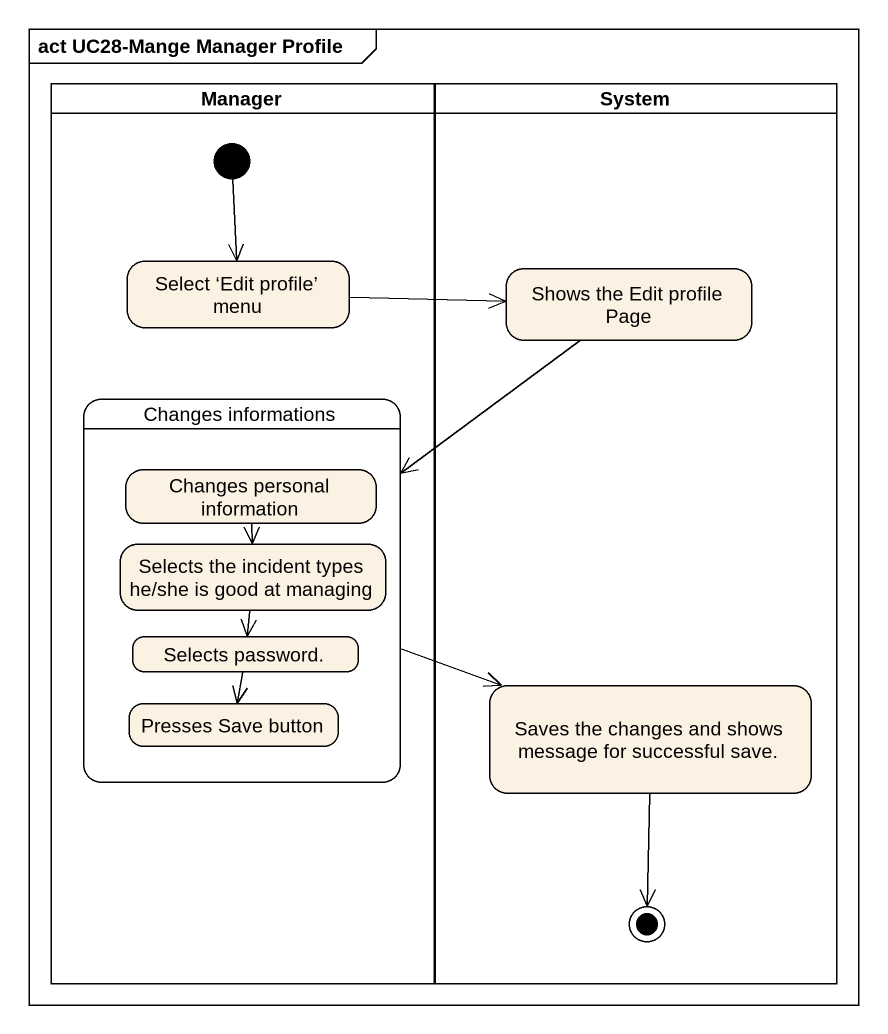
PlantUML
@startuml
mainframe act UC28-Mange Manager Profile
hide empty description
state Manager <<partition>> {
  state "Select ‘Edit profile’ menu" as Select_Edit_profile_menu
  state "Changes informations" as Changes_informations {
    state "Changes personal information" as Changes_personal_information
    state "Selects the incident types he/she is good at managing" as Selects_the_incident_types
    state "Selects password." as Selects_password
    state "Presses Save button" as Presses_Save_button
  }
  [*] --> Select_Edit_profile_menu
}
state System <<partition>> {
  state "Shows the Edit profile Page" as Shows_the_Edit_profile_Page
  state "Saves the changes and shows message for successful save." as Saves_the_changes_and_shows
  Saves_the_changes_and_shows --> [*]
}
Select_Edit_profile_menu -right-> Shows_the_Edit_profile_Page
Shows_the_Edit_profile_Page --> Changes_informations
Changes_informations -right-> Saves_the_changes_and_shows
Changes_personal_information --> Selects_the_incident_types
Selects_the_incident_types --> Selects_password
Selects_password --> Presses_Save_button
@enduml
